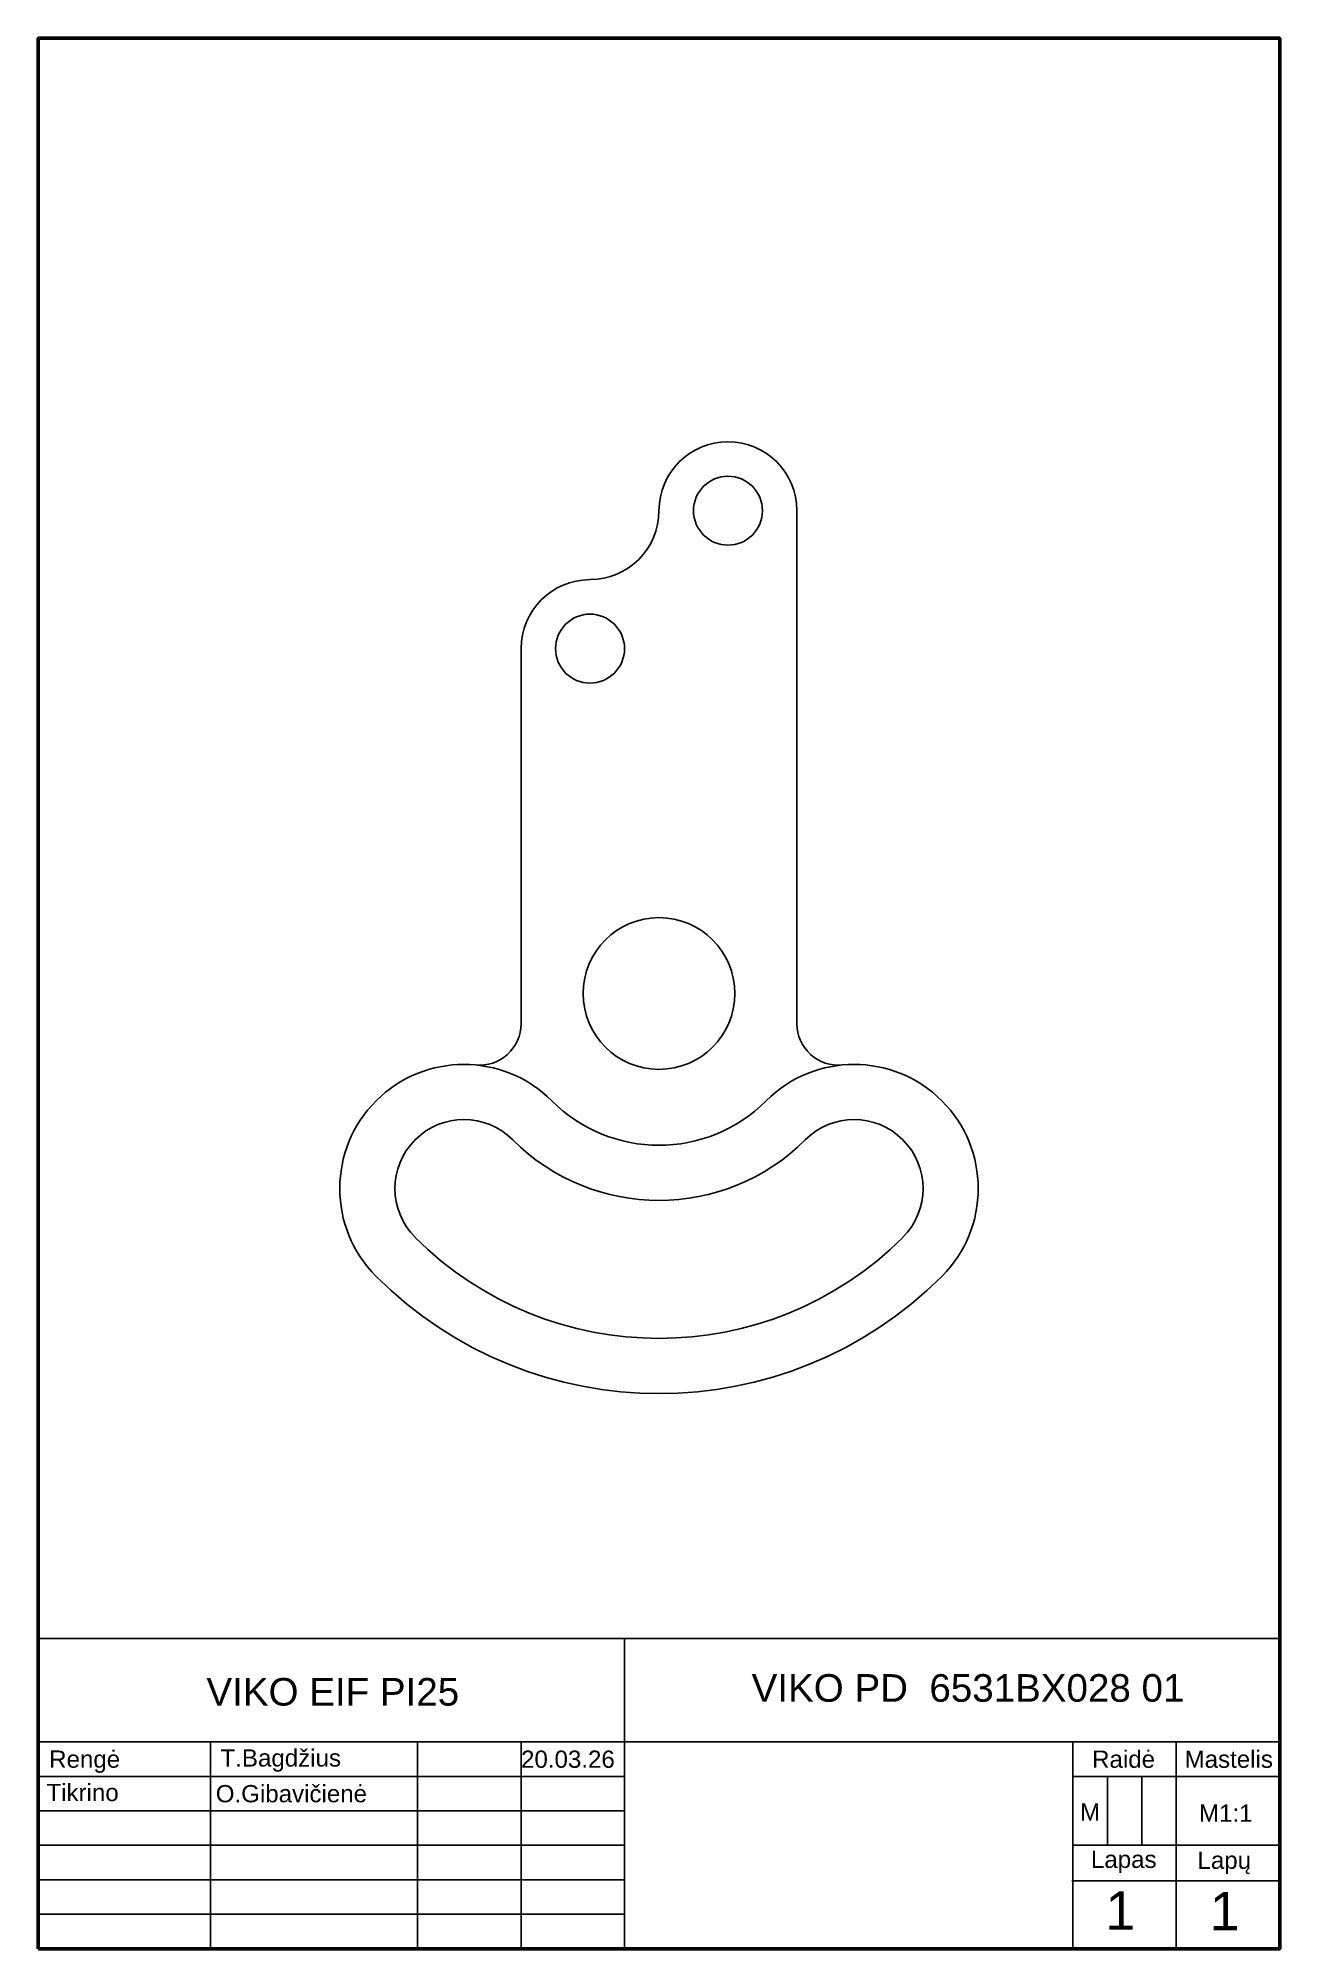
# Model space of a CAD drawing. Header units: millimetres. Extents: x 20 to 200, y 10 to 287.
import ezdxf

# ---------------------------------------------------------------- set-up
doc = ezdxf.new("R2010")
doc.units = ezdxf.units.MM
doc.styles.get("Standard").update_dxf_attribs({"font": 'arial.ttf'})

msp = doc.modelspace()

# ---------------------------------------------------------------- linework, layer by layer
for p, q in [((20, 10), (20, 287)), ((20, 10), (20, 287)), ((130, 218.5), (130, 198.5)), ((90, 144.11), (90, 198.5)), ((130, 198.5), (130, 144.11)), ((20, 55), (200, 55)), ((105, 10), (105, 55)), ((20, 40), (200, 40)), ((20, 40), (200, 40)), ((45, 10), (45, 40)), ((75, 10), (75, 40)), ((90, 10), (90, 40)), ((170, 10), (170, 40)), ((185, 10), (185, 40)), ((20, 35), (105, 35)), ((170, 35), (200, 35)), ((175, 25), (175, 35)), ((180, 25), (180, 35)), ((20, 30), (105, 30)), ((20, 25), (105, 25)), ((170, 25), (200, 25)), ((20, 20), (105, 20)), ((169.83, 19.83), (199.83, 19.83)), ((20, 15), (105, 15)), ((20, 15), (105, 15))]:
    msp.add_line(p, q)
at = {"lineweight": 53}
msp.add_lwpolyline([(20, 10), (200, 10), (200, 287), (20, 287)], close=True, dxfattribs=at)
for points in [[(20, 40.55), (20, 10), (200, 10), (200, 40.55)], [(20, 34.74), (20, 10), (200, 10), (200, 34.74)], [(20, 30.7), (20, 10), (200, 10), (200, 30.7)], [(20, 25.39), (20, 10), (200, 10), (200, 25.39)], [(20, 20.34), (20, 10), (200, 10), (200, 20.34)], [(20, 15.29), (20, 10), (200, 10), (200, 15.29)]]:
    msp.add_lwpolyline(points)
for centre, radius in [((120, 218.5), 5), ((100, 198.5), 5), ((110, 148.5), 11)]:
    msp.add_circle(centre, radius)
for centre, radius, start, end in [((120, 218.5), 10, 0, 180), ((100, 218.5), 10, 270, 0), ((100, 198.5), 10, 90, 180), ((84, 144.11), 6, 264.5384, 0), ((136, 144.11), 6, 180, 275.4616), ((81.72, 120.22), 18, 45, 225), ((138.28, 120.22), 18, 315, 135), ((81.72, 120.22), 10, 45, 225), ((110, 148.5), 22, 225, 315), ((138.28, 120.22), 10, 315, 135), ((110, 148.5), 30, 225, 315), ((110, 148.5), 50, 225, 315), ((110, 148.5), 58, 225, 315)]:
    msp.add_arc(centre, radius, start, end)

# ---------------------------------------------------------------- texts
at = {"lineweight": 5}
for s, p in [('Rengė', (21.59, 36.25)), ('T.Bagdžius', (46.43, 36.42)), ('20.03.26', (90, 36.24)), ('Raidė', (172.79, 36.24)), ('Mastelis', (186.2, 36.24)), ('Tikrino', (21.19, 31.41)), ('O.Gibavičienė', (45.74, 31.24)), ('Lapas', (172.62, 21.72)), ('Lapų', (188.07, 21.59))]:
    msp.add_text(s, height=2.5, dxfattribs=at).set_placement(p)
for p in [(174.71, 12.75), (189.84, 12.68)]:
    msp.add_text('1', height=5.57).set_placement(p)
at = {"char_height": 4}
for s, width, heights, insert, attachment_point in [('VIKO PD  6531BX028 01', 79.7924, [2.07], (154.8, 45.76), 8), ('VIKO EIF PI25', 70.7946, [0], (62.71, 47.23), 5)]:
    msp.add_mtext_dynamic_manual_height_columns(s, width=width, gutter_width=12.5, heights=heights, dxfattribs=dict(at, insert=insert, attachment_point=attachment_point))
at = {"lineweight": 5, "char_height": 2.5, "attachment_point": 5}
for s, width, insert in [('\\pxqc;{\\fArial|b0|i0|c186|p34;M}', 5, (172.5, 29.84)), ('\\pxqc;{\\fArial|b0|i0|c186|p34;M}1:1', 15, (192.16, 29.67))]:
    msp.add_mtext_dynamic_manual_height_columns(s, width=width, gutter_width=12.5, heights=[0], dxfattribs=dict(at, insert=insert))

doc.saveas('drawing.dxf')
